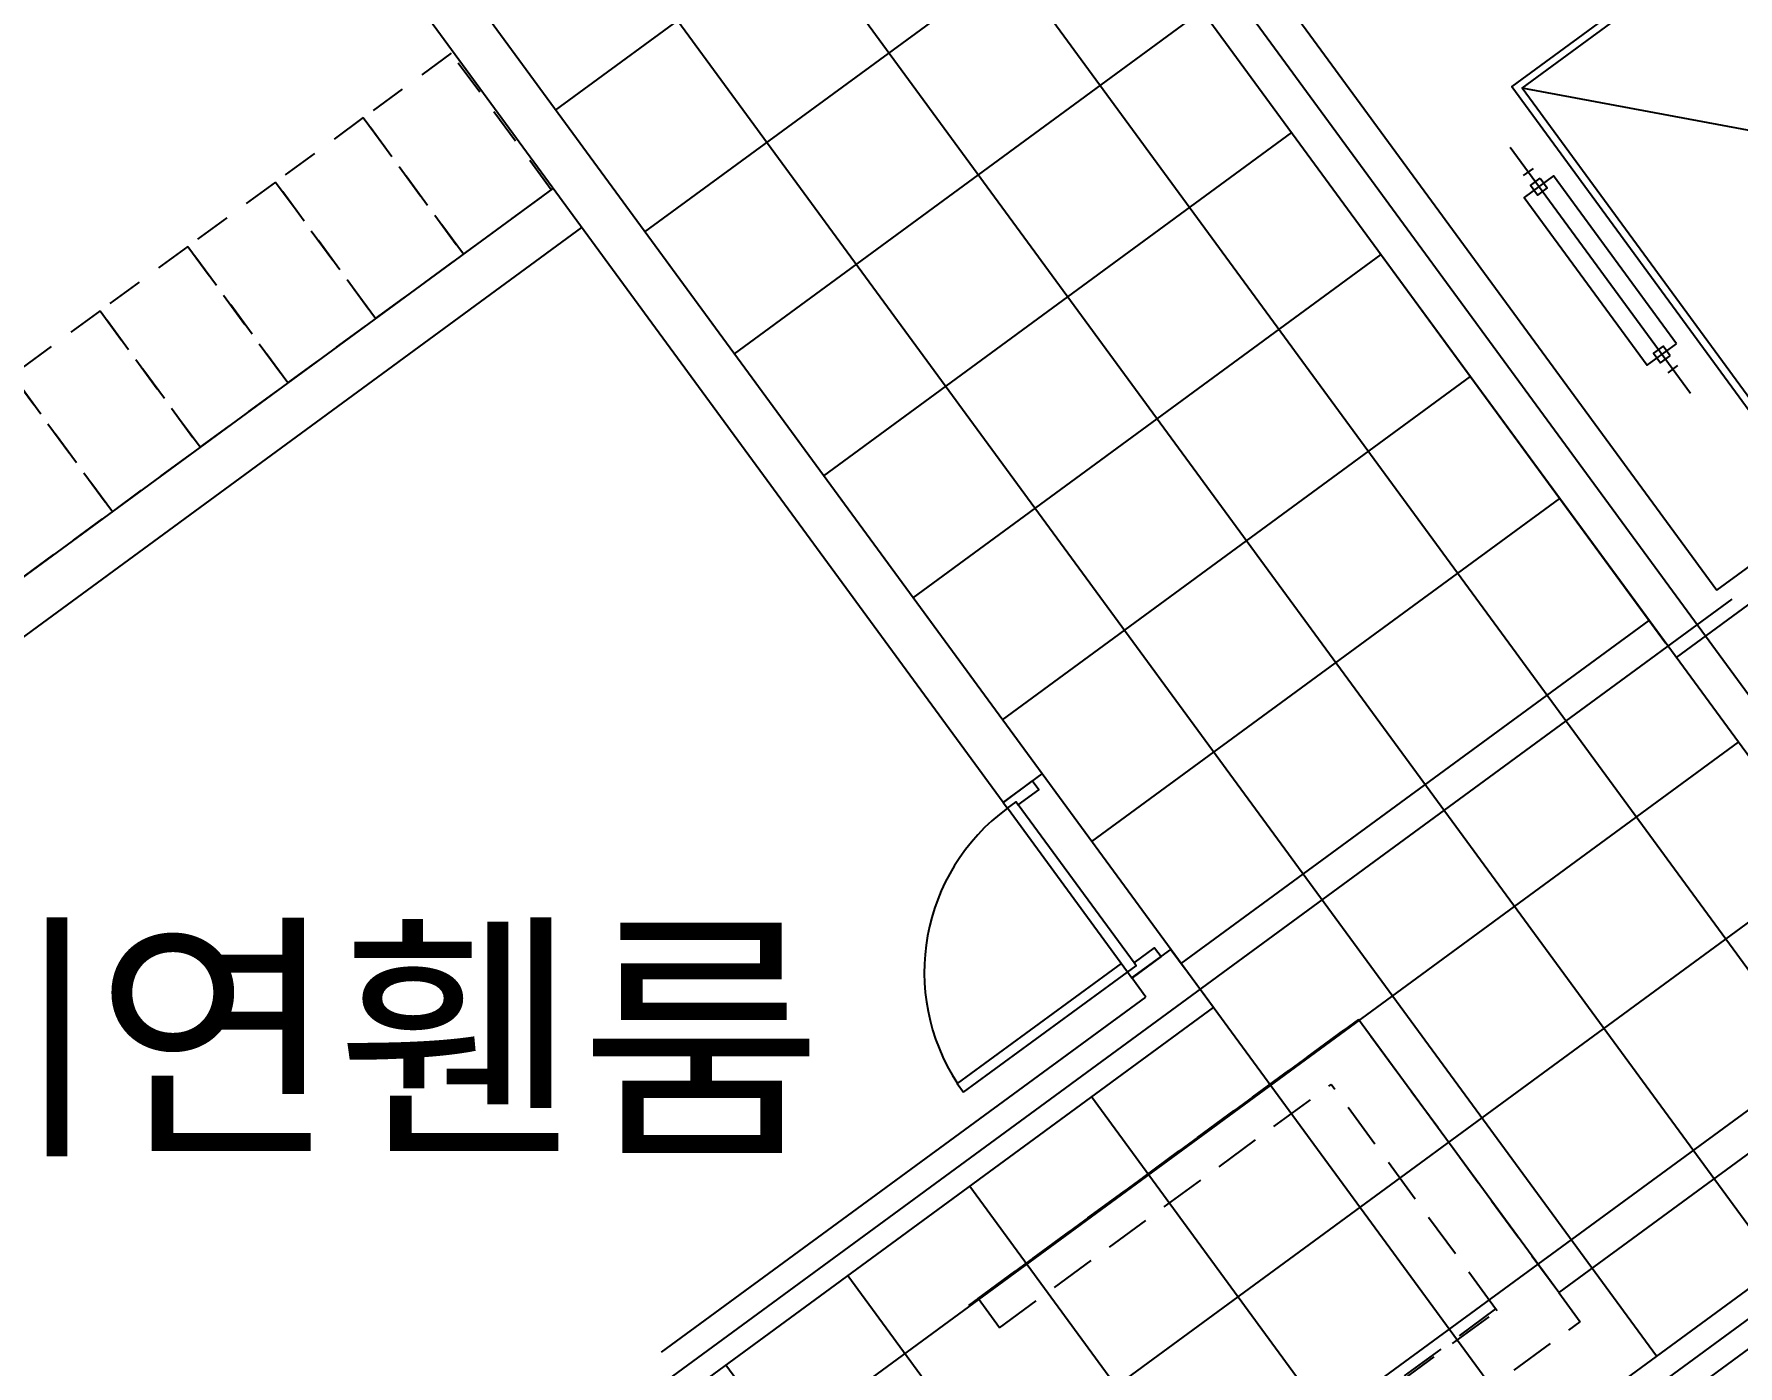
# Model space of a CAD drawing. Header units: millimetres. Extents: x 75184266 to 76346726, y -35850126 to -33679385.
# Drawn here: x 75497899 to 75504945, y -34611119 to -34605614 of the extents above; entities that cross this region are included whole.
import ezdxf
from ezdxf.enums import TextEntityAlignment as Align

# ---------------------------------------------------------------- set-up
doc = ezdxf.new("R2010")
doc.units = ezdxf.units.MM
doc.header["$LTSCALE"] = 50
doc.header["$MEASUREMENT"] = 0
doc.header["$PDMODE"] = 1
doc.header["$PDSIZE"] = -3
for name, pattern in [('HIDDEN2', [0.1875, 0.125, -0.0625]), ('XR-지하3층$0$-HID', [2.5, 1.5, -1]), ('XR-지하3층$0$H', [1.3, 0.8, -0.5])]:
    doc.linetypes.add(name, pattern=pattern)
doc.layers.get('0').update_dxf_attribs({"linetype": 'CONTINUOUS'})
doc.layers.get('Defpoints').update_dxf_attribs({"color": 51, "linetype": 'CONTINUOUS'})
doc.layers.add('XR-지하3층$0$1712-PL$0$DOOR', color=4, linetype='CONTINUOUS')
doc.layers.add('건축', color=8, linetype='CONTINUOUS', plot=False)
doc.styles.add('XR-지하3층$0$돋움', font='', dxfattribs={"width": 0.9})
doc.styles.add('XR-지하3층$0$맑은고딕', font='')
doc.styles.get('XR-지하3층$0$돋움').set_extended_font_data('Dotum')
doc.styles.get('XR-지하3층$0$맑은고딕').set_extended_font_data('Malgun Gothic')
doc.dimstyles.new('XR-지하3층$0$20110829_평면도_면적조정$0$std_style', dxfattribs={"dimscale": 400, "dimtxt": 3, "dimasz": 1, "dimexe": 1.5, "dimexo": 2, "dimgap": 1, "dimtad": 1, "dimtoh": 1, "dimdec": 0, "dimzin": 0, "dimdsep": 46, "dimtxsty": 'XR-지하3층$0$돋움', "dimblk": 'XR-지하3층$0$20110829_평면도_면적조정$0$01420DDOT01', "dimblk1": 'XR-지하3층$0$20110829_평면도_면적조정$0$01420DDOT01', "dimblk2": 'XR-지하3층$0$20110829_평면도_면적조정$0$01420DDOT01', "dimcen": 2.5, "dimdle": 8, "dimclrd": 256, "dimclre": 256, "dimclrt": 256, "dimadec": 0, "dimazin": 0, "dimtfac": 1, "dimtdec": 0, "dimtix": 1, "dimtmove": 2, "dimatfit": 3, "dimldrblk": 'XR-지하3층$0$20110829_평면도_면적조정$0$_ClosedBlank', "dimfxl": 1, "dimtolj": 1, "dimtzin": 0, "dimlwd": -1, "dimlwe": -1, "dimarcsym": 0})

# ---------------------------------------------------------------- blocks, each defined once
blk = doc.blocks.new('XR-지하3층$0$1712-PL$0$FSD1000')
at = {"layer": 'XR-지하3층$0$1712-PL$0$DOOR', "color": 9}
for p, q in [((25, -101.3, 0), (865, -101.3, 0)), ((40, -146.3, 0), (850, -146.3, 0))]:
    blk.add_line(p, q, dxfattribs=at)
at = {"layer": 'XR-지하3층$0$1712-PL$0$DOOR', "elevation": 0}
for points in [[(25, 738.7), (25, -101.3), (70, -101.3), (70, 738.7)], [(-5, -251.3), (-5, -101.3), (25, -101.3), (25, -146.3), (40, -146.3), (40, -251.3)], [(895, -251.3), (895, -101.3), (865, -101.3), (865, -146.3), (850, -146.3), (850, -251.3)]]:
    blk.add_lwpolyline(points, close=True, dxfattribs=at)
at = {"layer": 'XR-지하3층$0$1712-PL$0$DOOR', "color": 9}
blk.add_arc((25, -101.3, 0), 840, 360, 86.92911, dxfattribs=at)
blk = doc.blocks.new('XR-지하3층$0$20110829_평면도_면적조정$0$01420DDOT01')
blk.add_line((-1.5, 0), (1.5, 0))
at = {"const_width": 0.5}
blk.add_lwpolyline([(-0.25, 0, 1), (0.25, 0, 1)], format="xyb", close=True, dxfattribs=at)
blk = doc.blocks.new('*D303')
at = {"layer": 'Defpoints', "color": 0, "transparency": 16777216}
for p in [(75609424.5, -34600115.1, 0), (75615333.3, -34608174.6), (75504905.2, -34676743.2, 0)]:
    blk.add_point(p, dxfattribs=at)
at = {"layer": '건축'}
for p, q in [((75609897.5, -34600760.3), (75615688, -34608658.5)), ((75511136.6, -34684566.2), (75615010.7, -34608411.1)), ((75505378.2, -34677388.4), (75511168.7, -34685286.6))]:
    blk.add_line(p, q, dxfattribs=at)
at = {"layer": '건축', "xscale": 400, "yscale": 400, "zscale": 400}
for p, rotation in [((75615333.3, -34608174.6), 36.24693456144445), ((75510814, -34684802.7), 216.2469345614445)]:
    blk.add_blockref('XR-지하3층$0$20110829_평면도_면적조정$0$01420DDOT01', p, dxfattribs=dict(at, rotation=rotation))
at = {"layer": '건축', "insert": (75562304.3, -34645439.3), "char_height": 1800, "attachment_point": 5, "rotation": 36.24693, "style": 'XR-지하3층$0$돋움'}
blk.add_mtext('\\A1;129600', dxfattribs=at)
blk = doc.blocks.new('XR-지하3층$0$20110829_평면도_면적조정$0$_ClosedBlank')
at = {"color": 0, "linetype": 'ByBlock', "lineweight": -2}
for p, q in [((-1, 0.167), (0, 0)), ((-1, 0.167), (-1, -0.167)), ((0, 0), (-1, -0.167))]:
    blk.add_line(p, q, dxfattribs=at)

msp = doc.modelspace()

# ---------------------------------------------------------------- hatches: boundary and pattern name
at = {"layer": '건축', "ltscale": 100}
h = msp.add_hatch(dxfattribs=at)
h.set_pattern_fill('NET', color=256, scale=5000, angle=90)
h.set_pattern_definition([(36.246, (75499316.6, -34604919.4), (-369.533, 504.054), []), (126.246, (75499316.6, -34604919.4), (-504.054, -369.533), [])])
h.paths.add_polyline_path([(75498606.9, -34603951.4), (75502775.7, -34609637.7), (75492896.6, -34616881.5), (75493428.4, -34617606.7), (75492218.7, -34618493.7), (75491509.1, -34617525.9), (75491630.1, -34617437.3), (75487828.3, -34612251.5), (75487706.9, -34612340.6), (75487517.4, -34612082), (75486331.9, -34612951.3), (75488347.1, -34615699.6), (75488275.5, -34616164.5), (75487725.2, -34616568), (75488399.4, -34617487.3), (75489234, -34616875.3), (75490475.8, -34618568.8), (75491844.5, -34620435.8), (75507909.7, -34608658.1), (75507930, -34608684.6), (75509659.4, -34607416.5), (75507932.8, -34605061.7), (75508452.9, -34604680.3), (75507793.6, -34603781.1), (75507273.5, -34604162.5), (75505320.5, -34601497.7), (75504017.4, -34602453.2), (75507499.6, -34607202.2), (75505201.3, -34608887.4), (75500516.8, -34602497.9)])

# ---------------------------------------------------------------- linework, layer by layer
at = {"layer": '건축'}
for p, q in [((75501541, -34603895.6), (75505257.5, -34608964)), ((75501960.3, -34603960.1), (75504857.8, -34607911.7)), ((75506207.5, -34606239.9), (75504051.8, -34605836.6)), ((75504748.2, -34607099.2), (75504003.1, -34606083.1)), ((75504097.2, -34606169.1), (75504056.9, -34606198.7)), ((75504857.8, -34607911.7), (75506712.6, -34606551.6)), ((75504694.4, -34606983.6), (75504654.1, -34607013.2))]:
    msp.add_line(p, q, dxfattribs=at)
at = {"layer": '건축', "ltscale": 1000}
for p, q in [((75502067.2, -34608671.3, 0), (75499316.6, -34604919.4, 0)), ((75501905.9, -34608789.5, 0), (75499155.3, -34605037.6, 0)), ((75501905.9, -34608789.5, 0), (75502067.2, -34608671.3, 0)), ((75502438, -34609515.3, 0), (75502599.3, -34609397.1, 0)), ((75502775.7, -34609637.7, 0), (75502599.3, -34609397.1, 0)), ((75502599.3, -34609397.1, 0), (75502658.4, -34609477.7, 0)), ((75502496.1, -34609594.6, 0), (75502438, -34609515.3, 0)), ((75500451.1, -34611342), (75502775.7, -34609637.7)), ((75500494.1, -34611062.4), (75502496.2, -34609594.7))]:
    msp.add_line(p, q, dxfattribs=at)
at = {"layer": '건축', "ltscale": 100}
msp.add_line((75512674.7, -34605288.5), (75480081, -34629184.1), dxfattribs=at)
at = {"layer": '건축', "ltscale": 0.5}
for p, q in [((75496045.2, -34609184.3), (75500045.4, -34606251.7, 0)), ((75496163.5, -34609345.6), (75500163.6, -34606413, 0)), ((75506280.7, -34609852.2), (75484324, -34625949.4)), ((75505431.2, -34610723), (75484281, -34626228.9))]:
    msp.add_line(p, q, dxfattribs=at)
at = {"layer": '건축', "linetype": 'HIDDEN2', "ltscale": 30}
for p, q in [((75501803, -34610839.8), (75503375.5, -34609686.7)), ((75501891.7, -34610960.8), (75501803, -34610839.8)), ((75503792.1, -34611303.3), (75504292.1, -34610936.7))]:
    msp.add_line(p, q, dxfattribs=at)
at = {"layer": '건축', "linetype": 'XR-지하3층$0$H', "ltscale": 50}
msp.add_lwpolyline([(75527081.7, -34605454.7), (75520781.1, -34596862.1), (75513103.9, -34602491.5), (75513902.1, -34603580.1), (75512373.9, -34604700.7), (75508202.2, -34599011.3), (75501541, -34603895.6), (75505771.9, -34609665.6), (75504203.4, -34610815.7), (75503375.5, -34609686.7), (75497899.8, -34613701.8), (75498254.6, -34614185.7), (75496488.5, -34615480.6)], dxfattribs=at)
at = {"layer": '건축'}
for points in [[(75501662, -34603806.9), (75505892.9, -34609576.9)], [(75506071.5, -34606054.5), (75506168.3, -34605983.5), (75506132.8, -34605935.1), (75506036.1, -34606006.1), (75506207.5, -34606239.9), (75504997.9, -34607126.9), (75504051.8, -34605836.6), (75505261.4, -34604949.6), (75505432.9, -34605183.5), (75505529.7, -34605112.5), (75505494.2, -34605064.2), (75505397.4, -34605135.1)], [(75506976, -34606513.5), (75504689.8, -34608189.9)]]:
    msp.add_lwpolyline(points, dxfattribs=at)
for points in [[(75504991.4, -34607168.9), (75506346.3, -34606175.4), (75506346.3, -34606175.4), (75506386.6, -34606145.9), (75505405, -34604807.2), (75505364.7, -34604836.7), (75505364.7, -34604836.7), (75504009.8, -34605830.2)], [(75504690.4, -34606893.6), (75504181.9, -34606200), (75504060.9, -34606288.7), (75504569.4, -34606982.3)], [(75504126.8, -34606209.5), (75504156.3, -34606249.8), (75504116, -34606279.3), (75504086.4, -34606239)], [(75504664.9, -34606943.3), (75504635.3, -34606903), (75504595, -34606932.6), (75504624.5, -34606972.9)]]:
    msp.add_lwpolyline(points, close=True, dxfattribs=at)
at = {"layer": '건축', "linetype": 'XR-지하3층$0$-HID', "ltscale": 2, "elevation": 0}
for points in [[(75500037.3, -34606257.6), (75499623.4, -34605693), (75499260.5, -34605959.1), (75499674.4, -34606523.6)], [(75499674.4, -34606523.6), (75499260.5, -34605959.1), (75498897.6, -34606225.2), (75499311.5, -34606789.7)], [(75499311.5, -34606789.7), (75498897.6, -34606225.2), (75498534.7, -34606491.2), (75498948.6, -34607055.8)], [(75498948.6, -34607055.8), (75498534.7, -34606491.2), (75498171.8, -34606757.3), (75498585.6, -34607321.8)], [(75498585.6, -34607321.8), (75498171.8, -34606757.3), (75497808.8, -34607023.4), (75498222.7, -34607587.9)], [(75498222.7, -34607587.9), (75497808.8, -34607023.4), (75497445.9, -34607289.4), (75497859.8, -34607854)]]:
    msp.add_lwpolyline(points, close=True, dxfattribs=at)
at = {"layer": '건축', "ltscale": 100}
msp.add_lwpolyline([(75484263.8, -34623094.3), (75504920.9, -34607949.5)], dxfattribs=at)
at = {"layer": '건축', "linetype": 'HIDDEN2', "ltscale": 30}
for points in [[(75504203.4, -34610815.7), (75503375.5, -34609686.7)], [(75501891.7, -34610960.8), (75503262.6, -34609955.5)], [(75503942.6, -34610882.9), (75503262.6, -34609955.5)], [(75504203.4, -34610815.7), (75504292.1, -34610936.7)], [(75503531.4, -34611184.5), (75503537.3, -34611192.6), (75503948.6, -34610891), (75503942.6, -34610882.9)]]:
    msp.add_lwpolyline(points, dxfattribs=at)
msp.add_lwpolyline([(75503531.4, -34611184.5), (75503537.3, -34611192.6), (75503948.6, -34610891), (75503942.6, -34610882.9)], close=True, dxfattribs=at)

# ---------------------------------------------------------------- block references
at = {"layer": '건축', "extrusion": (0, 0, -1), "xscale": -1, "zscale": -1, "rotation": 233.7540373599965}
msp.add_blockref('XR-지하3층$0$1712-PL$0$FSD1000', (-75502353.4, -34609571.2, 0), dxfattribs=at)

# ---------------------------------------------------------------- texts
at = {"layer": '건축', "style": 'XR-지하3층$0$맑은고딕'}
msp.add_text('제연휀룸', height=800, dxfattribs=at).set_placement((75499153, -34609758, 0), align=Align.MIDDLE)

# ---------------------------------------------------------------- dimensions: what is measured, and where the dimension line sits
at = {"layer": '건축'}
dim = msp.add_linear_dim(base=(75615333.3, -34608174.6), p1=(75504905.2, -34676743.2, 0), p2=(75609424.5, -34600115.1, 0), angle=36.24693, dimstyle='XR-지하3층$0$20110829_평면도_면적조정$0$std_style', override={"dimtxt": 4.5}, dxfattribs=at)
dim.commit()
dim.dimension.update_dxf_attribs({"geometry": '*D303', "text_midpoint": (75562304.3, -34645439.3)})

doc.saveas('drawing.dxf')
